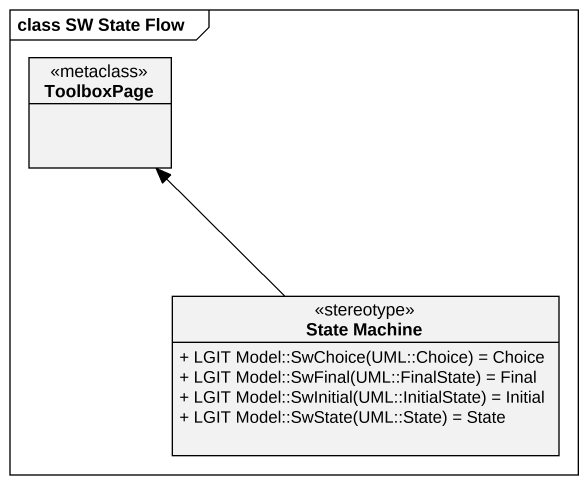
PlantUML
@startuml
mainframe class SW State Flow
hide circle
hide empty members
skinparam classAttributeIconSize 0
class ToolboxPage <<metaclass>>
class "State Machine" as State_Machine <<stereotype>> {
  {field} + LGIT Model::SwChoice(UML::Choice) = Choice
  {field} + LGIT Model::SwFinal(UML::FinalState) = Final
  {field} + LGIT Model::SwInitial(UML::InitialState) = Initial
  {field} + LGIT Model::SwState(UML::State) = State
}
State_Machine -up-> ToolboxPage
@enduml
